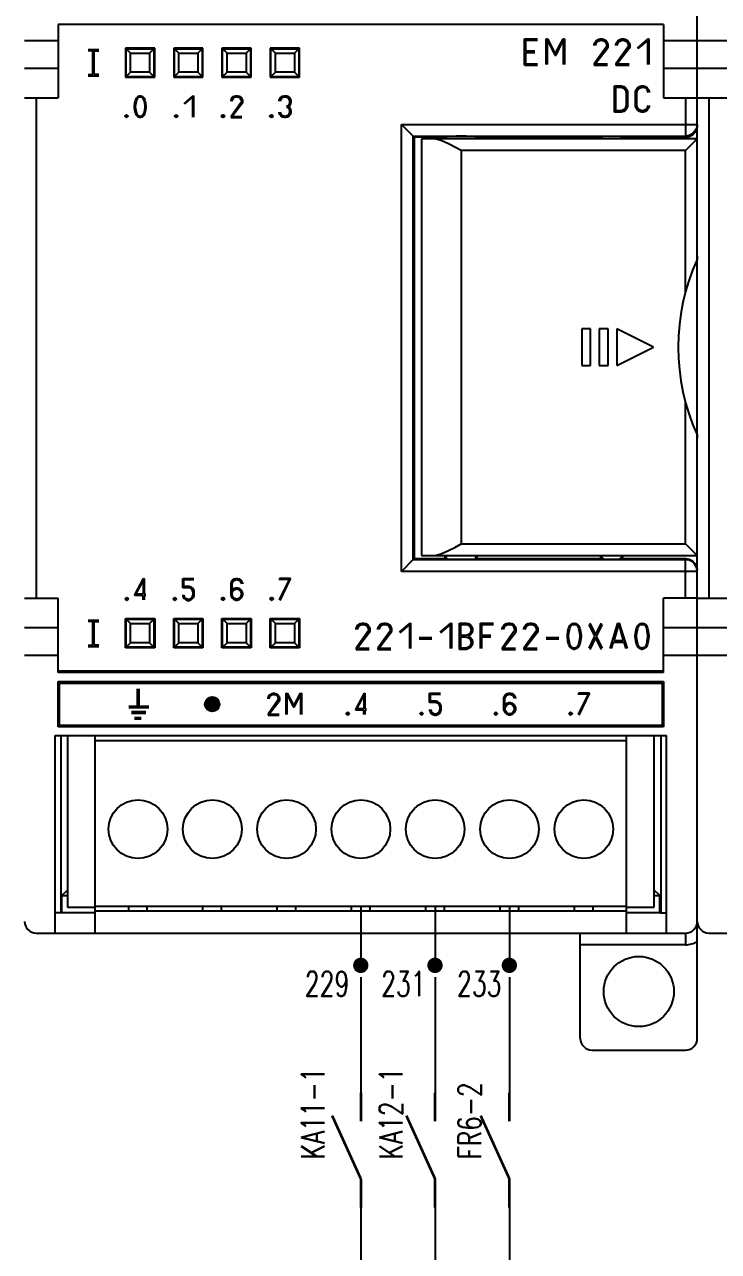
# Model space of a CAD drawing. Header units: millimetres. Extents: x 369186 to 503668, y -134064 to -104329.
# Drawn here: x 480674 to 486368, y -124028 to -113963 of the extents above; entities that cross this region are included whole.
import ezdxf

# ---------------------------------------------------------------- set-up
doc = ezdxf.new("R2010")
doc.units = ezdxf.units.MM
for name, color, linetype in [('0001LEVEL_0', 7, 'Continuous'), ('0001LEVEL_1', 7, 'Continuous'), ('0文本', 80, 'Continuous'), ('8_ALL_NOTES_BALLOONS_SYMBOLS_GT', 7, 'Continuous'), ('ELEMENT', 7, 'Continuous'), ('SHEET', 250, 'Continuous'), ('TERM', 2, 'Continuous')]:
    doc.layers.add(name, color=color, linetype=linetype)
doc.styles.get("Standard").update_dxf_attribs({"font": 'txt1.shx', "width": 0.8, "bigfont": 'hztxt.shx'})

# ---------------------------------------------------------------- blocks, each defined once
blk = doc.blocks.new('$element$00000498')
at = {"const_width": 0.0233}
for points in [[(0, 0), (0, -0.25)], [(-0.25, -0.2), (0, -0.75)], [(0, -0.75), (0, -1)]]:
    blk.add_lwpolyline(points, dxfattribs=at)
at = {"flags": 9}
blk.add_attdef('S', (0, 0), '', height=0.00000667, dxfattribs=at)
blk = doc.blocks.new('$TelecSys$00000011')
at = {"const_width": 0.5}
blk.add_lwpolyline([(-0.25, 0, 1), (0.25, 0, 1)], format="xyb", close=True, dxfattribs=at)

msp = doc.modelspace()

# ---------------------------------------------------------------- linework, layer by layer
for p, q in [((483434, -121198), (483434, -121674)), ((484043, -121198), (484043, -121674)), ((484653, -121198), (484653, -121674))]:
    msp.add_line(p, q)
at = {"color": 0}
for p, q in [((483434, -121778), (483434, -122726)), ((484043, -121778), (484043, -122726)), ((484653, -121778), (484653, -122726)), ((483434, -123670), (483434, -124686)), ((484043, -123670), (484043, -124686)), ((484653, -123670), (484653, -124686))]:
    msp.add_line(p, q, dxfattribs=at)
at = {"layer": '0001LEVEL_0', "color": 7, "linetype": 'Continuous'}
for p, q in [((484776, -114080), (484884, -114080)), ((484776, -114296), (484776, -114080)), ((484786, -114091), (484884, -114091)), ((484786, -114183), (484786, -114091)), ((484954, -114080), (484965, -114080)), ((484954, -114291), (484954, -114080)), ((484965, -114080), (485029, -114204)), ((484965, -114091), (485024, -114215)), ((484965, -114291), (484965, -114091)), ((485029, -114204), (485094, -114080)), ((485035, -114215), (485094, -114091)), ((485094, -114080), (485105, -114080)), ((485094, -114091), (485094, -114291)), ((485105, -114080), (485105, -114291)), ((485348, -114129), (485353, -114113)), ((485348, -114134), (485348, -114129)), ((485353, -114113), (485364, -114096)), ((485359, -114134), (485364, -114118)), ((485364, -114096), (485380, -114086)), ((485364, -114118), (485370, -114107)), ((485370, -114107), (485375, -114102)), ((485375, -114102), (485386, -114096)), ((485380, -114086), (485397, -114080)), ((485386, -114096), (485402, -114091)), ((485397, -114080), (485413, -114080)), ((485402, -114091), (485407, -114091)), ((485407, -114091), (485424, -114096)), ((485413, -114080), (485429, -114086)), ((485424, -114096), (485434, -114102)), ((485429, -114086), (485445, -114096)), ((485434, -114102), (485440, -114107)), ((485440, -114107), (485445, -114118)), ((485445, -114096), (485456, -114113)), ((485445, -114118), (485451, -114134)), ((485456, -114113), (485461, -114129)), ((485461, -114129), (485461, -114145)), ((485526, -114129), (485532, -114113)), ((485526, -114134), (485526, -114129)), ((485532, -114113), (485542, -114096)), ((485537, -114134), (485542, -114118)), ((485542, -114096), (485559, -114086)), ((485542, -114118), (485548, -114107)), ((485548, -114107), (485553, -114102)), ((485553, -114102), (485564, -114096)), ((485559, -114086), (485575, -114080)), ((485564, -114096), (485580, -114091)), ((485575, -114080), (485591, -114080)), ((485580, -114091), (485586, -114091)), ((485586, -114091), (485602, -114096)), ((485591, -114080), (485607, -114086)), ((485602, -114096), (485613, -114102)), ((485607, -114086), (485623, -114096)), ((485613, -114102), (485618, -114107)), ((485618, -114107), (485623, -114118)), ((485623, -114096), (485634, -114113)), ((485623, -114118), (485629, -114134)), ((485634, -114113), (485640, -114129)), ((485640, -114129), (485640, -114145)), ((485704, -114156), (485791, -114080)), ((485710, -114161), (485785, -114096)), ((485785, -114096), (485785, -114291)), ((485791, -114080), (485796, -114080)), ((485796, -114080), (485796, -114291)), ((481197, -114169), (481283, -114169)), ((481235, -114180), (481197, -114180)), ((481235, -114374), (481235, -114180)), ((481246, -114180), (481283, -114180)), ((481246, -114374), (481246, -114180)), ((484862, -114183), (484786, -114183)), ((484786, -114194), (484862, -114194)), ((484786, -114285), (484786, -114194)), ((485024, -114215), (485035, -114215)), ((485445, -114150), (485348, -114285)), ((485456, -114161), (485359, -114285)), ((485451, -114140), (485445, -114150)), ((485451, -114134), (485451, -114140)), ((485461, -114145), (485456, -114161)), ((485623, -114150), (485526, -114285)), ((485634, -114161), (485537, -114285)), ((485629, -114140), (485623, -114150)), ((485629, -114134), (485629, -114140)), ((485640, -114145), (485634, -114161)), ((484776, -114296), (484884, -114296)), ((484786, -114285), (484884, -114285)), ((485348, -114285), (485348, -114296)), ((485348, -114296), (485456, -114296)), ((485359, -114285), (485456, -114285)), ((485526, -114285), (485526, -114296)), ((485526, -114296), (485634, -114296)), ((485537, -114285), (485634, -114285)), ((481197, -114374), (481235, -114374)), ((481197, -114385), (481283, -114385)), ((481283, -114374), (481246, -114374)), ((485514, -114466), (485573, -114466)), ((485514, -114682), (485514, -114466)), ((485525, -114476), (485568, -114476)), ((485525, -114671), (485525, -114476)), ((485568, -114476), (485584, -114482)), ((485573, -114466), (485590, -114471)), ((485584, -114482), (485595, -114487)), ((485590, -114471), (485606, -114482)), ((485595, -114487), (485600, -114493)), ((485600, -114493), (485606, -114503)), ((485606, -114482), (485617, -114498)), ((485606, -114503), (485611, -114520)), ((485611, -114520), (485611, -114628)), ((485617, -114498), (485622, -114514)), ((485622, -114514), (485622, -114633)), ((485687, -114514), (485692, -114498)), ((485687, -114633), (485687, -114514)), ((485692, -114498), (485703, -114482)), ((485698, -114520), (485703, -114503)), ((485698, -114628), (485698, -114520)), ((485703, -114482), (485719, -114471)), ((485703, -114503), (485708, -114493)), ((485708, -114493), (485714, -114487)), ((485714, -114487), (485725, -114482)), ((485719, -114471), (485735, -114466)), ((485725, -114482), (485741, -114476)), ((485735, -114466), (485752, -114466)), ((485741, -114476), (485746, -114476)), ((485746, -114476), (485768, -114482)), ((485752, -114466), (485768, -114471)), ((485768, -114471), (485784, -114482)), ((485768, -114482), (485779, -114493)), ((485779, -114493), (485784, -114503)), ((485784, -114482), (485795, -114498)), ((485784, -114503), (485789, -114520)), ((485795, -114498), (485800, -114514)), ((485800, -114514), (485800, -114520)), ((481576, -114632), (481580, -114605)), ((481576, -114641), (481576, -114632)), ((481580, -114605), (481585, -114583)), ((481585, -114583), (481594, -114565)), ((481585, -114632), (481589, -114605)), ((481585, -114641), (481585, -114632)), ((481589, -114605), (481594, -114583)), ((481594, -114565), (481607, -114551)), ((481594, -114583), (481603, -114565)), ((481603, -114565), (481607, -114560)), ((481607, -114551), (481621, -114547)), ((481607, -114560), (481621, -114556)), ((481621, -114547), (481625, -114547)), ((481621, -114556), (481625, -114556)), ((481625, -114547), (481639, -114551)), ((481625, -114556), (481639, -114560)), ((481639, -114551), (481652, -114565)), ((481639, -114560), (481643, -114565)), ((481643, -114565), (481652, -114583)), ((481652, -114565), (481661, -114583)), ((481652, -114583), (481657, -114605)), ((481657, -114605), (481661, -114632)), ((481661, -114583), (481666, -114605)), ((481661, -114632), (481661, -114641)), ((481666, -114605), (481670, -114632)), ((481670, -114632), (481670, -114641)), ((481984, -114610), (482056, -114547)), ((481988, -114614), (482051, -114560)), ((482051, -114560), (482051, -114722)), ((482056, -114547), (482060, -114547)), ((482060, -114547), (482060, -114722)), ((482368, -114587), (482372, -114574)), ((482368, -114592), (482368, -114587)), ((482449, -114605), (482368, -114718)), ((482372, -114574), (482381, -114560)), ((482377, -114592), (482381, -114578)), ((482458, -114614), (482377, -114718)), ((482381, -114560), (482395, -114551)), ((482381, -114578), (482386, -114569)), ((482386, -114569), (482390, -114565)), ((482390, -114565), (482399, -114560)), ((482395, -114551), (482408, -114547)), ((482399, -114560), (482413, -114556)), ((482408, -114547), (482422, -114547)), ((482413, -114556), (482417, -114556)), ((482417, -114556), (482431, -114560)), ((482422, -114547), (482435, -114551)), ((482431, -114560), (482440, -114565)), ((482435, -114551), (482449, -114560)), ((482440, -114565), (482444, -114569)), ((482444, -114569), (482449, -114578)), ((482449, -114560), (482458, -114574)), ((482449, -114578), (482453, -114592)), ((482453, -114596), (482449, -114605)), ((482453, -114592), (482453, -114596)), ((482458, -114574), (482462, -114587)), ((482462, -114601), (482458, -114614)), ((482462, -114587), (482462, -114601)), ((482764, -114587), (482768, -114574)), ((482764, -114592), (482764, -114587)), ((482768, -114574), (482777, -114560)), ((482773, -114592), (482777, -114578)), ((482777, -114560), (482791, -114551)), ((482777, -114578), (482782, -114569)), ((482782, -114569), (482786, -114565)), ((482786, -114565), (482795, -114560)), ((482791, -114551), (482804, -114547)), ((482795, -114560), (482809, -114556)), ((482804, -114547), (482827, -114547)), ((482809, -114556), (482813, -114556)), ((482813, -114556), (482827, -114560)), ((482831, -114632), (482822, -114632)), ((482827, -114547), (482831, -114551)), ((482827, -114560), (482836, -114565)), ((482831, -114551), (482845, -114560)), ((482840, -114628), (482831, -114632)), ((482836, -114565), (482840, -114569)), ((482840, -114637), (482836, -114637)), ((482840, -114569), (482845, -114578)), ((482845, -114619), (482840, -114628)), ((482845, -114632), (482840, -114637)), ((482840, -114637), (482845, -114641)), ((482845, -114560), (482854, -114574)), ((482845, -114578), (482849, -114592)), ((482849, -114601), (482845, -114619)), ((482854, -114619), (482845, -114632)), ((482849, -114592), (482849, -114601)), ((482854, -114574), (482858, -114587)), ((482858, -114601), (482854, -114619)), ((482858, -114587), (482858, -114601)), ((485611, -114628), (485606, -114644)), ((485622, -114633), (485617, -114649)), ((485692, -114649), (485687, -114633)), ((485703, -114644), (485698, -114628)), ((485789, -114628), (485784, -114644)), ((485800, -114633), (485795, -114649)), ((485800, -114628), (485800, -114633)), ((481499, -114713), (481508, -114704)), ((481499, -114718), (481499, -114713)), ((481508, -114727), (481499, -114718)), ((481508, -114704), (481513, -114704)), ((481508, -114713), (481513, -114713)), ((481508, -114718), (481508, -114713)), ((481513, -114718), (481508, -114718)), ((481513, -114727), (481508, -114727)), ((481513, -114704), (481522, -114713)), ((481513, -114713), (481513, -114718)), ((481522, -114718), (481513, -114727)), ((481522, -114713), (481522, -114718)), ((481580, -114668), (481576, -114641)), ((481585, -114691), (481580, -114668)), ((481589, -114668), (481585, -114641)), ((481594, -114709), (481585, -114691)), ((481594, -114691), (481589, -114668)), ((481603, -114709), (481594, -114691)), ((481607, -114722), (481594, -114709)), ((481607, -114713), (481603, -114709)), ((481621, -114718), (481607, -114713)), ((481621, -114727), (481607, -114722)), ((481625, -114718), (481621, -114718)), ((481625, -114727), (481621, -114727)), ((481639, -114713), (481625, -114718)), ((481639, -114722), (481625, -114727)), ((481652, -114709), (481639, -114722)), ((481643, -114709), (481639, -114713)), ((481652, -114691), (481643, -114709)), ((481657, -114668), (481652, -114691)), ((481661, -114691), (481652, -114709)), ((481661, -114641), (481657, -114668)), ((481666, -114668), (481661, -114691)), ((481670, -114641), (481666, -114668)), ((481907, -114713), (481916, -114704)), ((481907, -114718), (481907, -114713)), ((481916, -114727), (481907, -114718)), ((481916, -114704), (481921, -114704)), ((481916, -114713), (481921, -114713)), ((481916, -114718), (481916, -114713)), ((481921, -114718), (481916, -114718)), ((481921, -114727), (481916, -114727)), ((481921, -114704), (481930, -114713)), ((481921, -114713), (481921, -114718)), ((481930, -114718), (481921, -114727)), ((481930, -114713), (481930, -114718)), ((482291, -114713), (482300, -114704)), ((482291, -114718), (482291, -114713)), ((482300, -114727), (482291, -114718)), ((482300, -114704), (482305, -114704)), ((482300, -114713), (482305, -114713)), ((482300, -114718), (482300, -114713)), ((482305, -114718), (482300, -114718)), ((482305, -114727), (482300, -114727)), ((482305, -114704), (482314, -114713)), ((482305, -114713), (482305, -114718)), ((482314, -114718), (482305, -114727)), ((482314, -114713), (482314, -114718)), ((482368, -114718), (482368, -114727)), ((482368, -114727), (482458, -114727)), ((482377, -114718), (482458, -114718)), ((482687, -114713), (482696, -114704)), ((482687, -114718), (482687, -114713)), ((482696, -114727), (482687, -114718)), ((482696, -114704), (482701, -114704)), ((482696, -114713), (482701, -114713)), ((482696, -114718), (482696, -114713)), ((482701, -114718), (482696, -114718)), ((482701, -114727), (482696, -114727)), ((482701, -114704), (482710, -114713)), ((482701, -114713), (482701, -114718)), ((482710, -114718), (482701, -114727)), ((482710, -114713), (482710, -114718)), ((482764, -114686), (482764, -114682)), ((482768, -114700), (482764, -114686)), ((482777, -114713), (482768, -114700)), ((482777, -114695), (482773, -114682)), ((482782, -114704), (482777, -114695)), ((482791, -114722), (482777, -114713)), ((482786, -114709), (482782, -114704)), ((482795, -114713), (482786, -114709)), ((482804, -114727), (482791, -114722)), ((482809, -114718), (482795, -114713)), ((482818, -114727), (482804, -114727)), ((482813, -114718), (482809, -114718)), ((482827, -114713), (482813, -114718)), ((482831, -114722), (482818, -114727)), ((482822, -114641), (482831, -114641)), ((482836, -114709), (482827, -114713)), ((482831, -114641), (482840, -114646)), ((482845, -114713), (482831, -114722)), ((482840, -114704), (482836, -114709)), ((482840, -114646), (482845, -114655)), ((482845, -114695), (482840, -114704)), ((482845, -114641), (482854, -114655)), ((482845, -114655), (482849, -114673)), ((482849, -114682), (482845, -114695)), ((482854, -114700), (482845, -114713)), ((482849, -114673), (482849, -114682)), ((482854, -114655), (482858, -114673)), ((482858, -114686), (482854, -114700)), ((482858, -114673), (482858, -114686)), ((485573, -114682), (485514, -114682)), ((485568, -114671), (485525, -114671)), ((485584, -114665), (485568, -114671)), ((485590, -114676), (485573, -114682)), ((485595, -114660), (485584, -114665)), ((485606, -114665), (485590, -114676)), ((485600, -114655), (485595, -114660)), ((485606, -114644), (485600, -114655)), ((485617, -114649), (485606, -114665)), ((485703, -114665), (485692, -114649)), ((485708, -114655), (485703, -114644)), ((485719, -114676), (485703, -114665)), ((485714, -114660), (485708, -114655)), ((485725, -114665), (485714, -114660)), ((485735, -114682), (485719, -114676)), ((485741, -114671), (485725, -114665)), ((485752, -114682), (485735, -114682)), ((485746, -114671), (485741, -114671)), ((485762, -114665), (485746, -114671)), ((485768, -114676), (485752, -114682)), ((485773, -114660), (485762, -114665)), ((485784, -114665), (485768, -114676)), ((485779, -114655), (485773, -114660)), ((485784, -114644), (485779, -114655)), ((485795, -114649), (485784, -114665)), ((481579, -118642), (481651, -118507)), ((481588, -118637), (481646, -118529)), ((481646, -118529), (481646, -118637)), ((481651, -118507), (481655, -118507)), ((481655, -118507), (481655, -118637)), ((481972, -118507), (482062, -118507)), ((481972, -118583), (481972, -118507)), ((481981, -118516), (482062, -118516)), ((481981, -118574), (481981, -118516)), ((482368, -118547), (482372, -118534)), ((482368, -118642), (482368, -118547)), ((482372, -118534), (482381, -118520)), ((482377, -118552), (482381, -118538)), ((482377, -118610), (482377, -118552)), ((482381, -118520), (482395, -118511)), ((482381, -118538), (482386, -118529)), ((482386, -118529), (482390, -118525)), ((482390, -118525), (482399, -118520)), ((482395, -118511), (482408, -118507)), ((482399, -118520), (482413, -118516)), ((482408, -118507), (482422, -118507)), ((482413, -118516), (482417, -118516)), ((482417, -118516), (482431, -118520)), ((482422, -118507), (482435, -118511)), ((482431, -118520), (482440, -118525)), ((482435, -118511), (482449, -118520)), ((482440, -118525), (482444, -118529)), ((482444, -118529), (482449, -118538)), ((482449, -118520), (482458, -118534)), ((482449, -118538), (482453, -118552)), ((482458, -118534), (482462, -118547)), ((482462, -118547), (482462, -118552)), ((482857, -118507), (482767, -118507)), ((482767, -118507), (482767, -118520)), ((482767, -118682), (482848, -118516)), ((482771, -118687), (482857, -118511)), ((482848, -118516), (482776, -118516)), ((482776, -118516), (482776, -118520)), ((482857, -118511), (482857, -118507)), ((481579, -118646), (481579, -118642)), ((481646, -118646), (481579, -118646)), ((481646, -118637), (481588, -118637)), ((481646, -118682), (481646, -118646)), ((481655, -118637), (481669, -118637)), ((481669, -118646), (481655, -118646)), ((481655, -118646), (481655, -118682)), ((482021, -118583), (481972, -118583)), ((481972, -118642), (481972, -118646)), ((481972, -118646), (481976, -118660)), ((481976, -118660), (481985, -118673)), ((482026, -118574), (481981, -118574)), ((481981, -118642), (481985, -118655)), ((481985, -118655), (481990, -118664)), ((482035, -118588), (482021, -118583)), ((482039, -118579), (482026, -118574)), ((482044, -118592), (482035, -118588)), ((482053, -118588), (482039, -118579)), ((482048, -118597), (482044, -118592)), ((482053, -118606), (482048, -118597)), ((482048, -118664), (482053, -118655)), ((482062, -118601), (482053, -118588)), ((482057, -118619), (482053, -118606)), ((482053, -118655), (482057, -118642)), ((482053, -118673), (482062, -118660)), ((482057, -118642), (482057, -118619)), ((482066, -118615), (482062, -118601)), ((482062, -118660), (482066, -118646)), ((482066, -118646), (482066, -118615)), ((482372, -118655), (482368, -118642)), ((482381, -118669), (482372, -118655)), ((482377, -118610), (482381, -118601)), ((482377, -118633), (482381, -118619)), ((482377, -118637), (482377, -118633)), ((482381, -118651), (482377, -118637)), ((482381, -118601), (482395, -118588)), ((482381, -118619), (482386, -118610)), ((482386, -118660), (482381, -118651)), ((482386, -118610), (482399, -118597)), ((482399, -118673), (482386, -118660)), ((482395, -118588), (482408, -118583)), ((482399, -118597), (482413, -118592)), ((482408, -118583), (482422, -118583)), ((482413, -118592), (482417, -118592)), ((482417, -118592), (482431, -118597)), ((482422, -118583), (482435, -118588)), ((482431, -118597), (482444, -118610)), ((482444, -118660), (482431, -118673)), ((482435, -118588), (482449, -118601)), ((482444, -118610), (482449, -118619)), ((482449, -118651), (482444, -118660)), ((482449, -118601), (482458, -118615)), ((482449, -118619), (482453, -118633)), ((482453, -118637), (482449, -118651)), ((482458, -118655), (482449, -118669)), ((482453, -118633), (482453, -118637)), ((482458, -118615), (482462, -118628)), ((482462, -118642), (482458, -118655)), ((482462, -118628), (482462, -118642)), ((481502, -118673), (481511, -118664)), ((481502, -118678), (481502, -118673)), ((481511, -118687), (481502, -118678)), ((481511, -118664), (481516, -118664)), ((481511, -118673), (481516, -118673)), ((481511, -118678), (481511, -118673)), ((481516, -118678), (481511, -118678)), ((481516, -118687), (481511, -118687)), ((481516, -118664), (481525, -118673)), ((481516, -118673), (481516, -118678)), ((481525, -118678), (481516, -118687)), ((481525, -118673), (481525, -118678)), ((481895, -118673), (481904, -118664)), ((481895, -118678), (481895, -118673)), ((481904, -118687), (481895, -118678)), ((481904, -118664), (481909, -118664)), ((481904, -118673), (481909, -118673)), ((481904, -118678), (481904, -118673)), ((481909, -118678), (481904, -118678)), ((481909, -118687), (481904, -118687)), ((481909, -118664), (481918, -118673)), ((481909, -118673), (481909, -118678)), ((481918, -118678), (481909, -118687)), ((481918, -118673), (481918, -118678)), ((481985, -118673), (481999, -118682)), ((481990, -118664), (481994, -118669)), ((481994, -118669), (482003, -118673)), ((481999, -118682), (482012, -118687)), ((482003, -118673), (482017, -118678)), ((482012, -118687), (482026, -118687)), ((482017, -118678), (482021, -118678)), ((482021, -118678), (482035, -118673)), ((482026, -118687), (482039, -118682)), ((482035, -118673), (482044, -118669)), ((482039, -118682), (482053, -118673)), ((482044, -118669), (482048, -118664)), ((482291, -118673), (482300, -118664)), ((482291, -118678), (482291, -118673)), ((482300, -118687), (482291, -118678)), ((482300, -118664), (482305, -118664)), ((482300, -118673), (482305, -118673)), ((482300, -118678), (482300, -118673)), ((482305, -118678), (482300, -118678)), ((482305, -118687), (482300, -118687)), ((482305, -118664), (482314, -118673)), ((482305, -118673), (482305, -118678)), ((482314, -118678), (482305, -118687)), ((482314, -118673), (482314, -118678)), ((482395, -118682), (482381, -118669)), ((482408, -118687), (482395, -118682)), ((482413, -118678), (482399, -118673)), ((482422, -118687), (482408, -118687)), ((482417, -118678), (482413, -118678)), ((482431, -118673), (482417, -118678)), ((482435, -118682), (482422, -118687)), ((482449, -118669), (482435, -118682)), ((482690, -118673), (482699, -118664)), ((482690, -118678), (482690, -118673)), ((482699, -118687), (482690, -118678)), ((482699, -118664), (482704, -118664)), ((482699, -118673), (482704, -118673)), ((482699, -118678), (482699, -118673)), ((482704, -118678), (482699, -118678)), ((482704, -118687), (482699, -118687)), ((482704, -118664), (482713, -118673)), ((482704, -118673), (482704, -118678)), ((482713, -118678), (482704, -118687)), ((482713, -118673), (482713, -118678)), ((481197, -118849), (481283, -118849)), ((481235, -118860), (481197, -118860)), ((481235, -119054), (481235, -118860)), ((481246, -118860), (481283, -118860)), ((481246, -119054), (481246, -118860)), ((483394, -118921), (483400, -118905)), ((483394, -118927), (483394, -118921)), ((483491, -118943), (483394, -119078)), ((483400, -118905), (483410, -118889)), ((483405, -118927), (483410, -118911)), ((483502, -118954), (483405, -119078)), ((483410, -118889), (483427, -118878)), ((483410, -118911), (483416, -118900)), ((483416, -118900), (483421, -118894)), ((483421, -118894), (483432, -118889)), ((483427, -118878), (483443, -118873)), ((483432, -118889), (483448, -118884)), ((483443, -118873), (483459, -118873)), ((483448, -118884), (483454, -118884)), ((483454, -118884), (483470, -118889)), ((483459, -118873), (483475, -118878)), ((483470, -118889), (483481, -118894)), ((483475, -118878), (483491, -118889)), ((483481, -118894), (483486, -118900)), ((483486, -118900), (483491, -118911)), ((483491, -118889), (483502, -118905)), ((483491, -118911), (483497, -118927)), ((483497, -118932), (483491, -118943)), ((483497, -118927), (483497, -118932)), ((483502, -118905), (483508, -118921)), ((483508, -118938), (483502, -118954)), ((483508, -118921), (483508, -118938)), ((483572, -118921), (483578, -118905)), ((483572, -118927), (483572, -118921)), ((483670, -118943), (483572, -119078)), ((483578, -118905), (483589, -118889)), ((483583, -118927), (483589, -118911)), ((483680, -118954), (483583, -119078)), ((483589, -118889), (483605, -118878)), ((483589, -118911), (483594, -118900)), ((483594, -118900), (483599, -118894)), ((483599, -118894), (483610, -118889)), ((483605, -118878), (483621, -118873)), ((483610, -118889), (483626, -118884)), ((483621, -118873), (483637, -118873)), ((483626, -118884), (483632, -118884)), ((483632, -118884), (483648, -118889)), ((483637, -118873), (483653, -118878)), ((483648, -118889), (483659, -118894)), ((483653, -118878), (483670, -118889)), ((483659, -118894), (483664, -118900)), ((483664, -118900), (483670, -118911)), ((483670, -118889), (483680, -118905)), ((483670, -118911), (483675, -118927)), ((483675, -118932), (483670, -118943)), ((483675, -118927), (483675, -118932)), ((483680, -118905), (483686, -118921)), ((483686, -118938), (483680, -118954)), ((483686, -118921), (483686, -118938)), ((483751, -118948), (483837, -118873)), ((483756, -118954), (483832, -118889)), ((483832, -118889), (483832, -119083)), ((483837, -118873), (483842, -118873)), ((483842, -118873), (483842, -119083)), ((484085, -118948), (484172, -118873)), ((484091, -118954), (484166, -118889)), ((484166, -118889), (484166, -119083)), ((484172, -118873), (484177, -118873)), ((484177, -118873), (484177, -119083)), ((484242, -118873), (484301, -118873)), ((484242, -119089), (484242, -118873)), ((484253, -118884), (484296, -118884)), ((484253, -118975), (484253, -118884)), ((484296, -118884), (484312, -118889)), ((484301, -118873), (484318, -118878)), ((484312, -118889), (484323, -118894)), ((484323, -118965), (484312, -118970)), ((484318, -118878), (484334, -118889)), ((484323, -118894), (484328, -118900)), ((484328, -118959), (484323, -118965)), ((484328, -118900), (484334, -118911)), ((484334, -118948), (484328, -118959)), ((484334, -118889), (484345, -118905)), ((484334, -118911), (484339, -118927)), ((484339, -118932), (484334, -118948)), ((484345, -118954), (484334, -118970)), ((484339, -118927), (484339, -118932)), ((484345, -118905), (484350, -118921)), ((484350, -118938), (484345, -118954)), ((484350, -118921), (484350, -118938)), ((484415, -118873), (484523, -118873)), ((484415, -119083), (484415, -118873)), ((484426, -118884), (484523, -118884)), ((484426, -118975), (484426, -118884)), ((484593, -118921), (484598, -118905)), ((484593, -118927), (484593, -118921)), ((484690, -118943), (484593, -119078)), ((484598, -118905), (484609, -118889)), ((484604, -118927), (484609, -118911)), ((484701, -118954), (484604, -119078)), ((484609, -118889), (484625, -118878)), ((484609, -118911), (484615, -118900)), ((484615, -118900), (484620, -118894)), ((484620, -118894), (484631, -118889)), ((484625, -118878), (484642, -118873)), ((484631, -118889), (484647, -118884)), ((484642, -118873), (484658, -118873)), ((484647, -118884), (484652, -118884)), ((484652, -118884), (484669, -118889)), ((484658, -118873), (484674, -118878)), ((484669, -118889), (484679, -118894)), ((484674, -118878), (484690, -118889)), ((484679, -118894), (484685, -118900)), ((484685, -118900), (484690, -118911)), ((484690, -118889), (484701, -118905)), ((484690, -118911), (484696, -118927)), ((484696, -118932), (484690, -118943)), ((484696, -118927), (484696, -118932)), ((484701, -118905), (484706, -118921)), ((484706, -118938), (484701, -118954)), ((484706, -118921), (484706, -118938)), ((484771, -118921), (484777, -118905)), ((484771, -118927), (484771, -118921)), ((484868, -118943), (484771, -119078)), ((484777, -118905), (484787, -118889)), ((484782, -118927), (484787, -118911)), ((484879, -118954), (484782, -119078)), ((484787, -118889), (484804, -118878)), ((484787, -118911), (484793, -118900)), ((484793, -118900), (484798, -118894)), ((484798, -118894), (484809, -118889)), ((484804, -118878), (484820, -118873)), ((484809, -118889), (484825, -118884)), ((484820, -118873), (484836, -118873)), ((484825, -118884), (484831, -118884)), ((484831, -118884), (484847, -118889)), ((484836, -118873), (484852, -118878)), ((484847, -118889), (484858, -118894)), ((484852, -118878), (484868, -118889)), ((484858, -118894), (484863, -118900)), ((484863, -118900), (484868, -118911)), ((484868, -118889), (484879, -118905)), ((484868, -118911), (484874, -118927)), ((484874, -118932), (484868, -118943)), ((484874, -118927), (484874, -118932)), ((484879, -118905), (484885, -118921)), ((484885, -118938), (484879, -118954)), ((484885, -118921), (484885, -118938)), ((485128, -118975), (485133, -118943)), ((485133, -118943), (485138, -118916)), ((485138, -118916), (485149, -118894)), ((485138, -118975), (485144, -118943)), ((485144, -118943), (485149, -118916)), ((485149, -118894), (485165, -118878)), ((485149, -118916), (485160, -118894)), ((485160, -118894), (485165, -118889)), ((485165, -118878), (485182, -118873)), ((485165, -118889), (485182, -118884)), ((485182, -118873), (485187, -118873)), ((485182, -118884), (485187, -118884)), ((485187, -118873), (485203, -118878)), ((485187, -118884), (485203, -118889)), ((485203, -118878), (485219, -118894)), ((485203, -118889), (485209, -118894)), ((485209, -118894), (485219, -118916)), ((485219, -118894), (485230, -118916)), ((485219, -118916), (485225, -118943)), ((485225, -118943), (485230, -118975)), ((485230, -118916), (485236, -118943)), ((485236, -118943), (485241, -118975)), ((485354, -118981), (485306, -118884)), ((485311, -118873), (485360, -118970)), ((485360, -118970), (485408, -118873)), ((485414, -118884), (485365, -118981)), ((485479, -119083), (485543, -118873)), ((485511, -119019), (485549, -118884)), ((485543, -118873), (485554, -118873)), ((485549, -118884), (485587, -119019)), ((485554, -118873), (485619, -119083)), ((485684, -118975), (485689, -118943)), ((485689, -118943), (485695, -118916)), ((485695, -118916), (485705, -118894)), ((485695, -118975), (485700, -118943)), ((485700, -118943), (485705, -118916)), ((485705, -118894), (485722, -118878)), ((485705, -118916), (485716, -118894)), ((485716, -118894), (485722, -118889)), ((485722, -118878), (485738, -118873)), ((485722, -118889), (485738, -118884)), ((485738, -118873), (485743, -118873)), ((485738, -118884), (485743, -118884)), ((485743, -118873), (485759, -118878)), ((485743, -118884), (485759, -118889)), ((485759, -118878), (485776, -118894)), ((485759, -118889), (485765, -118894)), ((485765, -118894), (485776, -118916)), ((485776, -118894), (485786, -118916)), ((485776, -118916), (485781, -118943)), ((485781, -118943), (485786, -118975)), ((485786, -118916), (485792, -118943)), ((485792, -118943), (485797, -118975)), ((481197, -119054), (481235, -119054)), ((481197, -119065), (481283, -119065)), ((481283, -119054), (481246, -119054)), ((483913, -118992), (484015, -118992)), ((483913, -119002), (484015, -119002)), ((484296, -118975), (484253, -118975)), ((484253, -118986), (484296, -118986)), ((484253, -119078), (484253, -118986)), ((484312, -118970), (484296, -118975)), ((484296, -118986), (484312, -118992)), ((484334, -118970), (484312, -118981)), ((484312, -118981), (484334, -118992)), ((484312, -118992), (484323, -118997)), ((484323, -118997), (484328, -119002)), ((484328, -119062), (484323, -119067)), ((484328, -119002), (484334, -119013)), ((484334, -119051), (484328, -119062)), ((484334, -118992), (484345, -119008)), ((484334, -119013), (484339, -119029)), ((484339, -119035), (484334, -119051)), ((484345, -119056), (484334, -119073)), ((484339, -119029), (484339, -119035)), ((484345, -119008), (484350, -119024)), ((484350, -119040), (484345, -119056)), ((484350, -119024), (484350, -119040)), ((484501, -118975), (484426, -118975)), ((484426, -118986), (484501, -118986)), ((484426, -119083), (484426, -118986)), ((484955, -118992), (485057, -118992)), ((484955, -119002), (485057, -119002)), ((485128, -118986), (485128, -118975)), ((485133, -119019), (485128, -118986)), ((485138, -119046), (485133, -119019)), ((485138, -118986), (485138, -118975)), ((485144, -119019), (485138, -118986)), ((485149, -119067), (485138, -119046)), ((485149, -119046), (485144, -119019)), ((485160, -119067), (485149, -119046)), ((485219, -119046), (485209, -119067)), ((485225, -119019), (485219, -119046)), ((485230, -119046), (485219, -119067)), ((485230, -118986), (485225, -119019)), ((485230, -118975), (485230, -118986)), ((485236, -119019), (485230, -119046)), ((485241, -118986), (485236, -119019)), ((485241, -118975), (485241, -118986)), ((485306, -119078), (485354, -118981)), ((485360, -118992), (485311, -119089)), ((485408, -119089), (485360, -118992)), ((485365, -118981), (485414, -119078)), ((485489, -119083), (485506, -119029)), ((485506, -119029), (485592, -119029)), ((485587, -119019), (485511, -119019)), ((485592, -119029), (485608, -119083)), ((485684, -118986), (485684, -118975)), ((485689, -119019), (485684, -118986)), ((485695, -119046), (485689, -119019)), ((485695, -118986), (485695, -118975)), ((485700, -119019), (485695, -118986)), ((485705, -119067), (485695, -119046)), ((485705, -119046), (485700, -119019)), ((485716, -119067), (485705, -119046)), ((485776, -119046), (485765, -119067)), ((485781, -119019), (485776, -119046)), ((485786, -119046), (485776, -119067)), ((485786, -118986), (485781, -119019)), ((485786, -118975), (485786, -118986)), ((485792, -119019), (485786, -119046)), ((485797, -118986), (485792, -119019)), ((485797, -118975), (485797, -118986)), ((483394, -119078), (483394, -119089)), ((483394, -119089), (483502, -119089)), ((483405, -119078), (483502, -119078)), ((483572, -119078), (483572, -119089)), ((483572, -119089), (483680, -119089)), ((483583, -119078), (483680, -119078)), ((484301, -119089), (484242, -119089)), ((484296, -119078), (484253, -119078)), ((484312, -119073), (484296, -119078)), ((484318, -119083), (484301, -119089)), ((484323, -119067), (484312, -119073)), ((484334, -119073), (484318, -119083)), ((484593, -119078), (484593, -119089)), ((484593, -119089), (484701, -119089)), ((484604, -119078), (484701, -119078)), ((484771, -119078), (484771, -119089)), ((484771, -119089), (484879, -119089)), ((484782, -119078), (484879, -119078)), ((485165, -119083), (485149, -119067)), ((485165, -119073), (485160, -119067)), ((485182, -119078), (485165, -119073)), ((485182, -119089), (485165, -119083)), ((485187, -119078), (485182, -119078)), ((485187, -119089), (485182, -119089)), ((485203, -119073), (485187, -119078)), ((485203, -119083), (485187, -119089)), ((485219, -119067), (485203, -119083)), ((485209, -119067), (485203, -119073)), ((485722, -119083), (485705, -119067)), ((485722, -119073), (485716, -119067)), ((485738, -119078), (485722, -119073)), ((485738, -119089), (485722, -119083)), ((485743, -119078), (485738, -119078)), ((485743, -119089), (485738, -119089)), ((485759, -119073), (485743, -119078)), ((485759, -119083), (485743, -119089)), ((485776, -119067), (485759, -119083)), ((485765, -119067), (485759, -119073))]:
    msp.add_line(p, q, dxfattribs=at)
at = {"layer": '0001LEVEL_1', "color": 7, "linetype": 'Continuous'}
for p, q in [((480950, -119353), (485918, -119353)), ((480950, -119725), (480950, -119353)), ((480962, -119365), (485906, -119365)), ((480962, -119713), (480962, -119365)), ((485906, -119365), (485906, -119713)), ((485918, -119353), (485918, -119725)), ((481599, -119412), (481599, -119554)), ((481611, -119412), (481611, -119554)), ((482676, -119476), (482685, -119462)), ((482685, -119462), (482699, -119453)), ((482690, -119471), (482694, -119467)), ((482694, -119467), (482703, -119462)), ((482699, -119453), (482712, -119449)), ((482703, -119462), (482717, -119458)), ((482712, -119449), (482726, -119449)), ((482717, -119458), (482721, -119458)), ((482721, -119458), (482735, -119462)), ((482726, -119449), (482739, -119453)), ((482735, -119462), (482744, -119467)), ((482739, -119453), (482753, -119462)), ((482744, -119467), (482748, -119471)), ((482753, -119462), (482762, -119476)), ((482820, -119449), (482829, -119449)), ((482820, -119624), (482820, -119449)), ((482829, -119449), (482883, -119552)), ((482829, -119458), (482879, -119561)), ((482829, -119624), (482829, -119458)), ((482883, -119552), (482937, -119449)), ((482888, -119561), (482937, -119458)), ((482937, -119449), (482946, -119449)), ((482937, -119458), (482937, -119624)), ((482946, -119449), (482946, -119624)), ((483391, -119583), (483463, -119448)), ((483463, -119448), (483467, -119448)), ((483467, -119448), (483467, -119578)), ((483997, -119448), (484087, -119448)), ((483997, -119524), (483997, -119448)), ((484006, -119457), (484087, -119457)), ((484006, -119515), (484006, -119457)), ((484611, -119475), (484620, -119461)), ((484620, -119461), (484634, -119452)), ((484625, -119470), (484629, -119466)), ((484629, -119466), (484638, -119461)), ((484634, -119452), (484647, -119448)), ((484638, -119461), (484652, -119457)), ((484647, -119448), (484661, -119448)), ((484652, -119457), (484656, -119457)), ((484656, -119457), (484670, -119461)), ((484661, -119448), (484674, -119452)), ((484670, -119461), (484679, -119466)), ((484674, -119452), (484688, -119461)), ((484679, -119466), (484683, -119470)), ((484688, -119461), (484697, -119475)), ((485310, -119448), (485220, -119448)), ((485220, -119448), (485220, -119461)), ((485220, -119623), (485301, -119457)), ((485224, -119628), (485310, -119452)), ((485301, -119457), (485229, -119457)), ((485229, -119457), (485229, -119461)), ((485310, -119452), (485310, -119448)), ((481529, -119554), (481695, -119554)), ((481529, -119566), (481695, -119566)), ((482158, -119551), (482158, -119526)), ((482164, -119571), (482164, -119507)), ((482171, -119577), (482171, -119500)), ((482178, -119584), (482178, -119494)), ((482184, -119590), (482184, -119487)), ((482191, -119592), (482191, -119485)), ((482197, -119594), (482197, -119483)), ((482204, -119596), (482204, -119482)), ((482211, -119598), (482211, -119480)), ((482217, -119598), (482217, -119480)), ((482224, -119596), (482224, -119481)), ((482230, -119595), (482230, -119483)), ((482237, -119593), (482237, -119485)), ((482244, -119591), (482244, -119487)), ((482250, -119585), (482250, -119493)), ((482257, -119578), (482257, -119499)), ((482263, -119572), (482263, -119506)), ((482270, -119556), (482270, -119522)), ((482672, -119489), (482676, -119476)), ((482672, -119494), (482672, -119489)), ((482753, -119507), (482672, -119620)), ((482681, -119494), (482685, -119480)), ((482762, -119516), (482681, -119620)), ((482685, -119480), (482690, -119471)), ((482748, -119471), (482753, -119480)), ((482753, -119480), (482757, -119494)), ((482757, -119498), (482753, -119507)), ((482757, -119494), (482757, -119498)), ((482762, -119476), (482766, -119489)), ((482766, -119503), (482762, -119516)), ((482766, -119489), (482766, -119503)), ((482879, -119561), (482888, -119561)), ((483400, -119578), (483458, -119470)), ((483458, -119470), (483458, -119578)), ((484047, -119524), (483997, -119524)), ((484051, -119515), (484006, -119515)), ((484060, -119529), (484047, -119524)), ((484065, -119520), (484051, -119515)), ((484069, -119533), (484060, -119529)), ((484078, -119529), (484065, -119520)), ((484074, -119538), (484069, -119533)), ((484078, -119547), (484074, -119538)), ((484087, -119542), (484078, -119529)), ((484083, -119560), (484078, -119547)), ((484083, -119583), (484083, -119560)), ((484092, -119556), (484087, -119542)), ((484092, -119587), (484092, -119556)), ((484607, -119488), (484611, -119475)), ((484607, -119583), (484607, -119488)), ((484616, -119493), (484620, -119479)), ((484616, -119551), (484616, -119493)), ((484616, -119551), (484620, -119542)), ((484616, -119574), (484620, -119560)), ((484620, -119479), (484625, -119470)), ((484620, -119542), (484634, -119529)), ((484620, -119560), (484625, -119551)), ((484625, -119551), (484638, -119538)), ((484634, -119529), (484647, -119524)), ((484638, -119538), (484652, -119533)), ((484647, -119524), (484661, -119524)), ((484652, -119533), (484656, -119533)), ((484656, -119533), (484670, -119538)), ((484661, -119524), (484674, -119529)), ((484670, -119538), (484683, -119551)), ((484674, -119529), (484688, -119542)), ((484683, -119470), (484688, -119479)), ((484683, -119551), (484688, -119560)), ((484688, -119479), (484692, -119493)), ((484688, -119542), (484697, -119556)), ((484688, -119560), (484692, -119574)), ((484697, -119475), (484701, -119488)), ((484697, -119556), (484701, -119569)), ((484701, -119488), (484701, -119493)), ((481551, -119600), (481669, -119600)), ((481551, -119612), (481669, -119612)), ((481577, -119647), (481632, -119647)), ((481577, -119659), (481632, -119659)), ((482672, -119620), (482672, -119629)), ((482672, -119629), (482762, -119629)), ((482681, -119620), (482762, -119620)), ((483314, -119614), (483323, -119605)), ((483314, -119619), (483314, -119614)), ((483323, -119628), (483314, -119619)), ((483323, -119605), (483328, -119605)), ((483323, -119614), (483328, -119614)), ((483323, -119619), (483323, -119614)), ((483328, -119619), (483323, -119619)), ((483328, -119628), (483323, -119628)), ((483328, -119605), (483337, -119614)), ((483328, -119614), (483328, -119619)), ((483337, -119619), (483328, -119628)), ((483337, -119614), (483337, -119619)), ((483391, -119587), (483391, -119583)), ((483458, -119587), (483391, -119587)), ((483458, -119578), (483400, -119578)), ((483458, -119623), (483458, -119587)), ((483467, -119578), (483481, -119578)), ((483481, -119587), (483467, -119587)), ((483467, -119587), (483467, -119623)), ((483921, -119614), (483930, -119605)), ((483921, -119619), (483921, -119614)), ((483930, -119628), (483921, -119619)), ((483930, -119605), (483934, -119605)), ((483930, -119614), (483934, -119614)), ((483930, -119619), (483930, -119614)), ((483934, -119619), (483930, -119619)), ((483934, -119628), (483930, -119628)), ((483934, -119605), (483943, -119614)), ((483934, -119614), (483934, -119619)), ((483943, -119619), (483934, -119628)), ((483943, -119614), (483943, -119619)), ((483997, -119583), (483997, -119587)), ((483997, -119587), (484002, -119601)), ((484002, -119601), (484011, -119614)), ((484006, -119583), (484011, -119596)), ((484011, -119596), (484015, -119605)), ((484011, -119614), (484024, -119623)), ((484015, -119605), (484020, -119610)), ((484020, -119610), (484029, -119614)), ((484024, -119623), (484038, -119628)), ((484029, -119614), (484042, -119619)), ((484038, -119628), (484051, -119628)), ((484042, -119619), (484047, -119619)), ((484047, -119619), (484060, -119614)), ((484051, -119628), (484065, -119623)), ((484060, -119614), (484069, -119610)), ((484065, -119623), (484078, -119614)), ((484069, -119610), (484074, -119605)), ((484074, -119605), (484078, -119596)), ((484078, -119596), (484083, -119583)), ((484078, -119614), (484087, -119601)), ((484087, -119601), (484092, -119587)), ((484530, -119614), (484539, -119605)), ((484530, -119619), (484530, -119614)), ((484539, -119628), (484530, -119619)), ((484539, -119605), (484544, -119605)), ((484539, -119614), (484544, -119614)), ((484539, -119619), (484539, -119614)), ((484544, -119619), (484539, -119619)), ((484544, -119628), (484539, -119628)), ((484544, -119605), (484553, -119614)), ((484544, -119614), (484544, -119619)), ((484553, -119619), (484544, -119628)), ((484553, -119614), (484553, -119619)), ((484611, -119596), (484607, -119583)), ((484620, -119610), (484611, -119596)), ((484616, -119578), (484616, -119574)), ((484620, -119592), (484616, -119578)), ((484625, -119601), (484620, -119592)), ((484634, -119623), (484620, -119610)), ((484638, -119614), (484625, -119601)), ((484647, -119628), (484634, -119623)), ((484652, -119619), (484638, -119614)), ((484661, -119628), (484647, -119628)), ((484656, -119619), (484652, -119619)), ((484670, -119614), (484656, -119619)), ((484674, -119623), (484661, -119628)), ((484683, -119601), (484670, -119614)), ((484688, -119610), (484674, -119623)), ((484688, -119592), (484683, -119601)), ((484692, -119578), (484688, -119592)), ((484697, -119596), (484688, -119610)), ((484692, -119574), (484692, -119578)), ((484701, -119583), (484697, -119596)), ((484701, -119569), (484701, -119583)), ((485143, -119614), (485152, -119605)), ((485143, -119619), (485143, -119614)), ((485152, -119628), (485143, -119619)), ((485152, -119605), (485157, -119605)), ((485152, -119614), (485157, -119614)), ((485152, -119619), (485152, -119614)), ((485157, -119619), (485152, -119619)), ((485157, -119628), (485152, -119628)), ((485157, -119605), (485166, -119614)), ((485157, -119614), (485157, -119619)), ((485166, -119619), (485157, -119628)), ((485166, -119614), (485166, -119619)), ((485918, -119725), (480950, -119725)), ((485906, -119713), (480962, -119713))]:
    msp.add_line(p, q, dxfattribs=at)
msp.add_circle((482214, -119539), 60, dxfattribs=at)
at = {"layer": '8_ALL_NOTES_BALLOONS_SYMBOLS_GT', "color": 7, "linetype": 'Continuous'}
for p, q in [((486194, -121320), (486194, -110952)), ((486194, -122280), (486194, -111912)), ((485918, -113964), (480950, -113964)), ((480950, -113964), (480950, -114564)), ((485918, -113964), (485918, -114564)), ((480674, -114093), (480950, -114093)), ((485918, -114093), (486194, -114093)), ((486194, -114093), (486470, -114093)), ((481544, -114198), (481502, -114156)), ((481742, -114156), (481502, -114156)), ((481502, -114156), (481502, -114396)), ((481507, -114162), (481736, -114162)), ((481507, -114391), (481507, -114162)), ((481544, -114198), (481700, -114198)), ((481544, -114354), (481544, -114198)), ((481700, -114198), (481742, -114156)), ((481700, -114198), (481700, -114354)), ((481736, -114162), (481736, -114391)), ((481739, -114216), (481739, -114336)), ((481742, -114396), (481742, -114156)), ((481940, -114198), (481898, -114156)), ((482138, -114156), (481898, -114156)), ((481898, -114156), (481898, -114396)), ((481898, -114216), (481900, -114216)), ((481900, -114216), (481900, -114336)), ((481903, -114162), (482132, -114162)), ((481903, -114391), (481903, -114162)), ((481940, -114198), (482096, -114198)), ((481940, -114354), (481940, -114198)), ((482096, -114198), (482138, -114156)), ((482096, -114198), (482096, -114354)), ((482132, -114162), (482132, -114391)), ((482135, -114216), (482135, -114336)), ((482138, -114396), (482138, -114156)), ((482336, -114198), (482294, -114156)), ((482534, -114156), (482294, -114156)), ((482294, -114156), (482294, -114396)), ((482294, -114216), (482296, -114216)), ((482296, -114216), (482296, -114336)), ((482299, -114162), (482528, -114162)), ((482299, -114391), (482299, -114162)), ((482336, -114198), (482492, -114198)), ((482336, -114354), (482336, -114198)), ((482492, -114198), (482534, -114156)), ((482492, -114198), (482492, -114354)), ((482528, -114162), (482528, -114391)), ((482531, -114216), (482531, -114336)), ((482534, -114396), (482534, -114156)), ((482732, -114198), (482690, -114156)), ((482930, -114156), (482690, -114156)), ((482690, -114156), (482690, -114396)), ((482690, -114216), (482692, -114216)), ((482692, -114216), (482692, -114336)), ((482695, -114162), (482924, -114162)), ((482695, -114391), (482695, -114162)), ((482732, -114198), (482888, -114198)), ((482732, -114354), (482732, -114198)), ((482888, -114198), (482930, -114156)), ((482888, -114198), (482888, -114354)), ((482924, -114162), (482924, -114391)), ((482930, -114396), (482930, -114156)), ((480674, -114320), (480950, -114320)), ((485918, -114320), (486194, -114320)), ((486194, -114320), (486470, -114320)), ((481544, -114354), (481502, -114396)), ((481502, -114396), (481742, -114396)), ((481736, -114391), (481507, -114391)), ((481700, -114354), (481544, -114354)), ((481700, -114354), (481742, -114396)), ((481898, -114336), (481900, -114336)), ((481940, -114354), (481898, -114396)), ((481898, -114396), (482138, -114396)), ((482132, -114391), (481903, -114391)), ((482096, -114354), (481940, -114354)), ((482096, -114354), (482138, -114396)), ((482294, -114336), (482296, -114336)), ((482336, -114354), (482294, -114396)), ((482294, -114396), (482534, -114396)), ((482528, -114391), (482299, -114391)), ((482492, -114354), (482336, -114354)), ((482492, -114354), (482534, -114396)), ((482690, -114336), (482692, -114336)), ((482732, -114354), (482690, -114396)), ((482690, -114396), (482930, -114396)), ((482924, -114391), (482695, -114391)), ((482888, -114354), (482732, -114354)), ((482888, -114354), (482930, -114396)), ((480674, -114564), (480950, -114564)), ((480770, -114564), (480770, -118668)), ((485918, -114564), (486194, -114564)), ((486098, -114564), (486098, -114839)), ((486194, -114564), (486470, -114564)), ((486290, -114564), (486290, -118668)), ((483766, -114783), (483872, -114888)), ((483766, -114783), (486194, -114783)), ((483766, -118450), (483766, -114783)), ((486098, -114839), (486098, -114860)), ((486189, -114812), (486175, -114839)), ((486189, -114822), (486175, -114849)), ((486194, -114783), (486189, -114812)), ((486194, -114792), (486189, -114822)), ((483862, -114879), (486098, -114879)), ((483862, -118354), (483862, -114879)), ((484124, -114888), (483872, -114888)), ((483872, -114888), (483872, -118344)), ((486194, -114900), (483932, -114900)), ((483932, -114900), (483932, -118320)), ((484051, -114903), (484026, -114900)), ((484082, -114912), (484051, -114903)), ((484118, -114926), (484082, -114912)), ((484159, -114945), (484118, -114926)), ((484130, -114882), (484124, -114883)), ((484124, -114900), (484124, -114883)), ((484149, -114881), (484130, -114882)), ((484136, -114900), (484136, -114882)), ((484178, -114881), (484149, -114881)), ((484215, -114880), (484178, -114881)), ((484256, -114880), (484215, -114880)), ((484297, -114880), (484256, -114880)), ((484333, -114881), (484297, -114880)), ((484363, -114881), (484333, -114881)), ((484381, -114882), (484363, -114881)), ((484376, -114900), (484376, -114882)), ((484388, -114883), (484381, -114882)), ((484388, -114900), (484388, -114883)), ((485402, -114888), (484388, -114888)), ((485407, -114882), (485402, -114883)), ((485402, -114900), (485402, -114883)), ((485423, -114882), (485407, -114882)), ((485447, -114881), (485423, -114882)), ((485476, -114881), (485447, -114881)), ((485507, -114881), (485476, -114881)), ((485537, -114881), (485507, -114881)), ((485561, -114882), (485537, -114881)), ((485576, -114882), (485561, -114882)), ((485582, -114883), (485576, -114882)), ((485582, -114900), (485582, -114883)), ((486098, -114888), (485582, -114888)), ((486098, -114860), (486098, -114874)), ((486127, -114874), (486098, -114879)), ((486098, -114874), (486098, -114888)), ((486127, -114884), (486098, -114888)), ((486194, -114900), (486098, -114996)), ((486154, -114860), (486127, -114874)), ((486154, -114870), (486127, -114884)), ((486175, -114839), (486154, -114860)), ((486175, -114849), (486154, -114870)), ((484205, -114969), (484159, -114945)), ((484256, -114996), (484205, -114969)), ((486098, -114996), (484256, -114996)), ((484256, -114996), (484256, -118224)), ((486098, -116157), (486098, -114996)), ((486194, -115872), (486193, -115882)), ((486193, -115882), (486193, -115892)), ((486194, -115862), (486194, -115872)), ((485318, -116460), (485246, -116460)), ((485246, -116460), (485246, -116760)), ((485318, -116760), (485318, -116460)), ((485462, -116460), (485390, -116460)), ((485390, -116460), (485390, -116760)), ((485462, -116760), (485462, -116460)), ((485834, -116610), (485534, -116460)), ((485534, -116460), (485534, -116760)), ((485534, -116760), (485834, -116610)), ((485246, -116760), (485318, -116760)), ((485390, -116760), (485462, -116760)), ((486098, -118224), (486098, -117063)), ((486193, -117329), (486193, -117339)), ((486193, -117339), (486194, -117349)), ((486194, -117349), (486194, -117359)), ((484159, -118276), (484205, -118252)), ((484205, -118252), (484256, -118224)), ((484256, -118224), (486098, -118224)), ((486098, -118224), (486194, -118320)), ((483766, -118450), (483872, -118344)), ((486098, -118354), (483862, -118354)), ((483872, -118344), (484124, -118344)), ((483932, -118320), (486194, -118320)), ((484026, -118320), (484051, -118317)), ((484051, -118317), (484082, -118309)), ((484082, -118309), (484118, -118295)), ((484118, -118295), (484159, -118276)), ((484124, -118350), (484124, -118320)), ((484130, -118351), (484124, -118350)), ((484149, -118351), (484130, -118351)), ((484136, -118351), (484136, -118320)), ((484178, -118352), (484149, -118351)), ((484215, -118352), (484178, -118352)), ((484256, -118352), (484215, -118352)), ((484297, -118352), (484256, -118352)), ((484333, -118352), (484297, -118352)), ((484363, -118351), (484333, -118352)), ((484381, -118351), (484363, -118351)), ((484376, -118351), (484376, -118320)), ((484388, -118350), (484381, -118351)), ((484388, -118350), (484388, -118320)), ((484388, -118344), (485402, -118344)), ((485402, -118350), (485402, -118320)), ((485407, -118350), (485402, -118350)), ((485423, -118351), (485407, -118350)), ((485447, -118351), (485423, -118351)), ((485476, -118351), (485447, -118351)), ((485507, -118351), (485476, -118351)), ((485537, -118351), (485507, -118351)), ((485561, -118351), (485537, -118351)), ((485576, -118350), (485561, -118351)), ((485582, -118350), (485576, -118350)), ((485582, -118350), (485582, -118320)), ((485582, -118344), (486098, -118344)), ((486098, -118344), (486127, -118349)), ((486098, -118668), (486098, -118344)), ((486127, -118358), (486098, -118354)), ((486127, -118349), (486154, -118363)), ((486154, -118372), (486127, -118358)), ((486194, -118450), (483766, -118450)), ((486154, -118363), (486175, -118384)), ((486175, -118393), (486154, -118372)), ((486175, -118384), (486189, -118411)), ((486189, -118420), (486175, -118393)), ((486189, -118411), (486194, -118440)), ((486194, -118450), (486189, -118420)), ((480674, -118668), (480950, -118668)), ((480950, -119268), (480950, -118668)), ((486194, -118668), (485918, -118668)), ((485918, -119268), (485918, -118668)), ((486194, -118668), (486470, -118668)), ((481544, -118878), (481502, -118836)), ((481502, -118836), (481742, -118836)), ((481502, -119076), (481502, -118836)), ((481507, -118842), (481736, -118842)), ((481507, -119071), (481507, -118842)), ((481700, -118878), (481742, -118836)), ((481736, -118842), (481736, -119071)), ((481742, -118836), (481742, -119076)), ((481940, -118878), (481898, -118836)), ((481898, -118836), (482138, -118836)), ((481898, -119076), (481898, -118836)), ((481903, -118842), (482132, -118842)), ((481903, -119071), (481903, -118842)), ((482096, -118878), (482138, -118836)), ((482132, -118842), (482132, -119071)), ((482138, -118836), (482138, -119076)), ((482336, -118878), (482294, -118836)), ((482294, -118836), (482534, -118836)), ((482294, -119076), (482294, -118836)), ((482299, -118842), (482528, -118842)), ((482299, -119071), (482299, -118842)), ((482492, -118878), (482534, -118836)), ((482528, -118842), (482528, -119071)), ((482534, -118836), (482534, -119076)), ((482732, -118878), (482690, -118836)), ((482690, -118836), (482930, -118836)), ((482690, -119076), (482690, -118836)), ((482695, -118842), (482924, -118842)), ((482695, -119071), (482695, -118842)), ((482888, -118878), (482930, -118836)), ((482924, -118842), (482924, -119071)), ((482930, -118836), (482930, -119076)), ((480950, -118912), (480674, -118912)), ((481544, -118878), (481700, -118878)), ((481544, -119034), (481544, -118878)), ((481700, -118878), (481700, -119034)), ((481739, -118896), (481739, -119016)), ((481898, -118896), (481900, -118896)), ((481900, -118896), (481900, -119016)), ((481940, -118878), (482096, -118878)), ((481940, -119034), (481940, -118878)), ((482096, -118878), (482096, -119034)), ((482135, -118896), (482135, -119016)), ((482294, -118896), (482296, -118896)), ((482296, -118896), (482296, -119016)), ((482336, -118878), (482492, -118878)), ((482336, -119034), (482336, -118878)), ((482492, -118878), (482492, -119034)), ((482531, -118896), (482531, -119016)), ((482690, -118896), (482692, -118896)), ((482692, -118896), (482692, -119016)), ((482732, -118878), (482888, -118878)), ((482732, -119034), (482732, -118878)), ((482888, -118878), (482888, -119034)), ((486194, -118912), (485918, -118912)), ((486470, -118912), (486194, -118912)), ((481544, -119034), (481502, -119076)), ((481700, -119034), (481544, -119034)), ((481700, -119034), (481742, -119076)), ((481898, -119016), (481900, -119016)), ((481940, -119034), (481898, -119076)), ((482096, -119034), (481940, -119034)), ((482096, -119034), (482138, -119076)), ((482294, -119016), (482296, -119016)), ((482336, -119034), (482294, -119076)), ((482492, -119034), (482336, -119034)), ((482492, -119034), (482534, -119076)), ((482690, -119016), (482692, -119016)), ((482732, -119034), (482690, -119076)), ((482888, -119034), (482732, -119034)), ((482888, -119034), (482930, -119076)), ((480950, -119139), (480674, -119139)), ((481742, -119076), (481502, -119076)), ((481736, -119071), (481507, -119071)), ((482138, -119076), (481898, -119076)), ((482132, -119071), (481903, -119071)), ((482534, -119076), (482294, -119076)), ((482528, -119071), (482299, -119071)), ((482930, -119076), (482690, -119076)), ((482924, -119071), (482695, -119071)), ((486194, -119139), (485918, -119139)), ((486470, -119139), (486194, -119139)), ((485918, -119268), (480950, -119268)), ((480950, -119270), (480976, -119270)), ((480950, -119279), (480950, -119270)), ((480950, -119272), (480976, -119272)), ((485918, -119279), (480950, -119279)), ((480956, -119270), (480956, -119272)), ((480976, -119270), (480994, -119270)), ((480994, -119272), (480976, -119272)), ((480994, -119270), (481006, -119271)), ((481006, -119271), (480994, -119272)), ((481006, -119271), (481010, -119271)), ((481010, -119271), (481006, -119271)), ((485862, -119271), (485858, -119271)), ((485858, -119271), (485862, -119271)), ((485862, -119271), (485874, -119270)), ((485874, -119272), (485862, -119271)), ((485874, -119270), (485891, -119270)), ((485891, -119272), (485874, -119272)), ((485918, -119270), (485891, -119270)), ((485918, -119272), (485891, -119272)), ((485918, -119279), (485918, -119270)), ((480926, -119796), (485942, -119796)), ((480926, -121416), (480926, -119796)), ((480974, -121251), (480974, -119796)), ((481027, -119796), (481027, -121203)), ((481254, -121416), (481254, -119796)), ((485613, -119839), (481254, -119839)), ((485613, -121416), (485613, -119796)), ((485841, -121203), (485841, -119796)), ((485894, -119796), (485894, -121251)), ((485942, -121416), (485942, -119796)), ((480981, -121109), (481027, -121063)), ((485886, -121109), (485841, -121063)), ((480981, -121109), (481027, -121109)), ((480981, -121248), (480981, -121109)), ((485841, -121109), (485886, -121109)), ((485886, -121248), (485886, -121109)), ((480978, -121251), (480926, -121251)), ((480978, -121248), (481254, -121248)), ((480978, -121248), (480978, -121251)), ((481027, -121203), (481254, -121203)), ((485613, -121198), (481254, -121198)), ((481254, -121233), (485613, -121233)), ((481529, -121233), (481529, -121198)), ((481681, -121233), (481681, -121198)), ((482138, -121233), (482138, -121198)), ((482291, -121233), (482291, -121198)), ((482748, -121233), (482748, -121198)), ((482900, -121233), (482900, -121198)), ((483358, -121233), (483358, -121198)), ((483510, -121233), (483510, -121198)), ((483967, -121233), (483967, -121198)), ((484120, -121233), (484120, -121198)), ((484577, -121233), (484577, -121198)), ((484729, -121233), (484729, -121198)), ((485186, -121233), (485186, -121198)), ((485339, -121233), (485339, -121198)), ((485613, -121203), (485841, -121203)), ((485613, -121248), (485890, -121248)), ((485890, -121248), (485890, -121251)), ((485890, -121251), (485942, -121251)), ((480770, -121416), (486098, -121416)), ((485234, -122280), (485234, -121416)), ((486098, -121416), (486098, -121512)), ((486290, -121416), (494486, -121416)), ((486098, -121512), (485234, -121512)), ((485330, -122376), (486098, -122376))]:
    msp.add_line(p, q, dxfattribs=at)
for centre, radius in [((481605, -120564), 241), ((482215, -120564), 241), ((482824, -120564), 241), ((483434, -120564), 241), ((484043, -120564), 241), ((484653, -120564), 241), ((485263, -120564), 241), ((485714, -121896), 288)]:
    msp.add_circle(centre, radius, dxfattribs=at)
for centre, radius, start, end in [((485492, -114961), 108, 133.1694, 146.145), ((485492, -114961), 108, 33.855, 46.8306), ((487777, -116610), 1740, 155.6097, 204.3903), ((485492, -118260), 108, 213.855, 237.8586), ((485492, -118260), 108, 302.1414, 326.145), ((480770, -121320), 96, 180, 270), ((486098, -121320), 96, 270, 0), ((486290, -121320), 96, 180, 270), ((486098, -121320), 192, 270, 300), ((485330, -122280), 96, 180, 270), ((486098, -122280), 96, 270, 0)]:
    msp.add_arc(centre, radius, start, end, dxfattribs=at)

# ---------------------------------------------------------------- block references
at = {"layer": 'ELEMENT', "lineweight": 25, "ltscale": 0.25, "xscale": 945, "yscale": 945, "zscale": 945}
for p in [(483434, -122725), (484043, -122725), (484653, -122725)]:
    msp.add_blockref('$element$00000498', p, dxfattribs=at)
at = {"layer": 'TERM', "lineweight": 25, "ltscale": 0.25, "xscale": 126, "yscale": 126, "zscale": 126}
for p in [(483433, -121681), (484042, -121681), (484652, -121681)]:
    msp.add_blockref('$TelecSys$00000011', p, dxfattribs=at)

# ---------------------------------------------------------------- texts
at = {"layer": '0文本', "color": 0, "width": 0.7}
for s, p in [('229', (482973, -121934)), ('231', (483600, -121934)), ('233', (484222, -121934))]:
    msp.add_text(s, height=203.2, dxfattribs=at).set_placement(p)
at = {"layer": 'SHEET', "color": 0, "width": 0.742857}
for s, p in [('KA11-1', (483134, -123273)), ('KA12-1', (483775, -123273)), ('FR6-2', (484420, -123273))]:
    msp.add_text(s, height=189, rotation=90, dxfattribs=at).set_placement(p)

doc.saveas('drawing.dxf')
